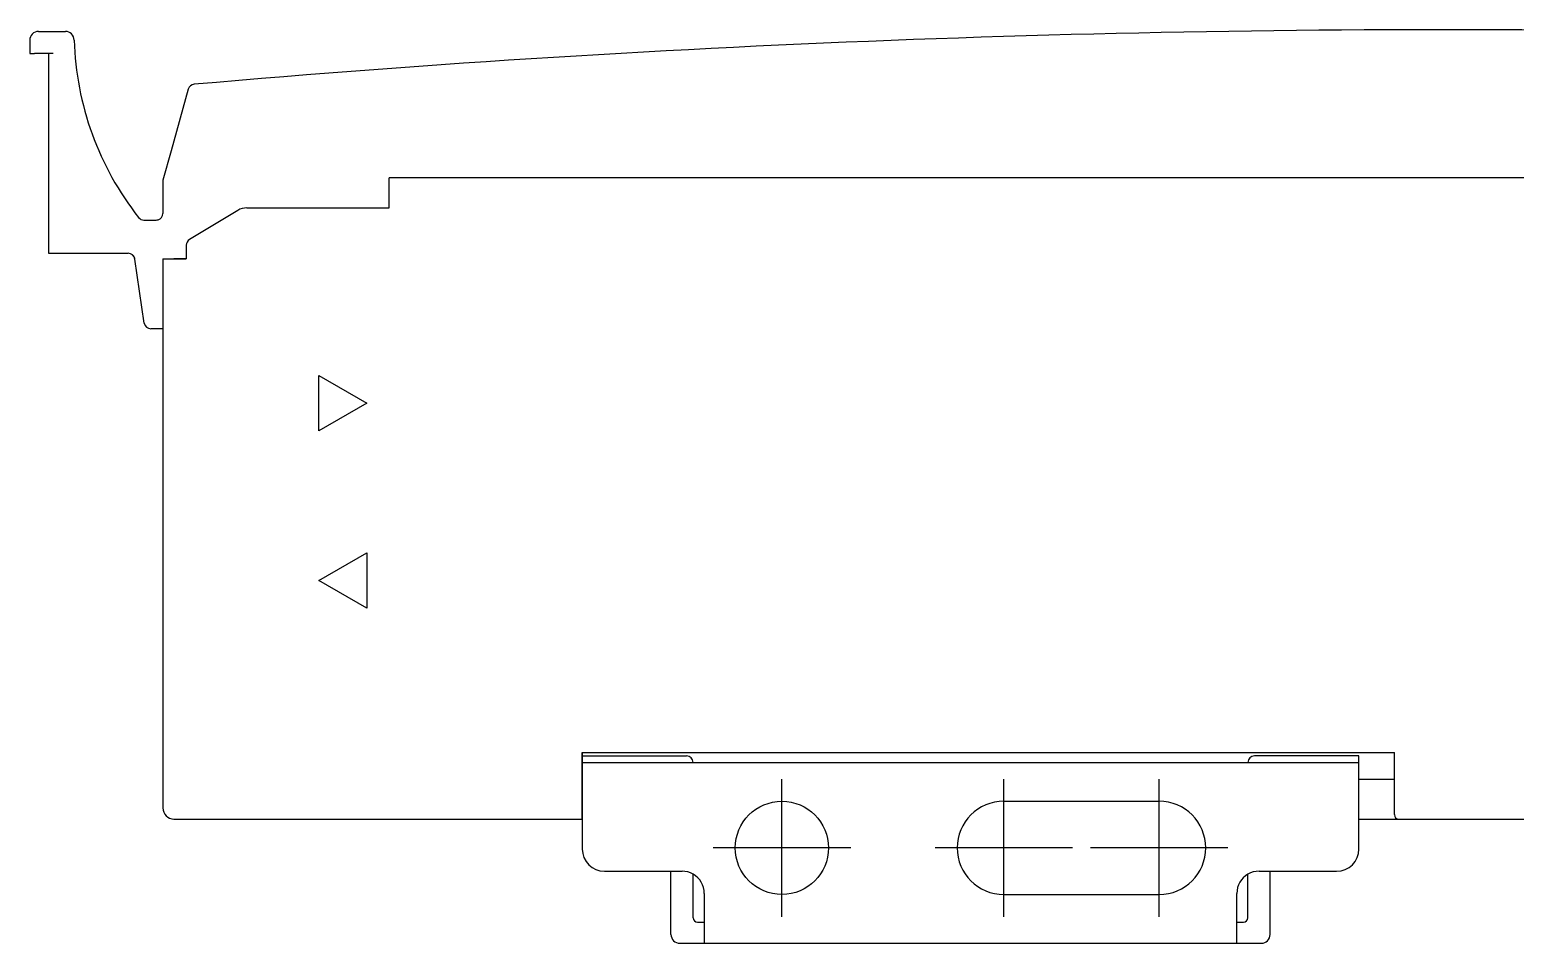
# Model space of a CAD drawing. Header units: millimetres. Extents: x 1 to 181, y 0 to 117.
# Drawn here: x 74 to 140.9, y 34.4 to 75.6 of the extents above; entities that cross this region are included whole.
import ezdxf

# ---------------------------------------------------------------- set-up
doc = ezdxf.new("R2010")
doc.units = ezdxf.units.MM
doc.linetypes.add('CENTER', pattern=[50.8, 31.75, -6.35, 6.35, -6.35])
doc.layers.add('CENTER', color=1, linetype='CENTER')

msp = doc.modelspace()

# ---------------------------------------------------------------- linework, layer by layer
at = {"color": 7, "linetype": 'Continuous', "lineweight": -3}
for p, q in [((74, 75.1), (74, 74.5)), ((74.4, 75.5), (75.606, 75.5)), ((74, 74.5), (74.214, 74.5)), ((74.848, 74.5), (74.214, 74.5)), ((75.062, 74.5), (74.848, 74.5)), ((74.848, 74.5), (74.848, 65.5)), ((81.144, 72.9), (80.369, 70.121)), ((80.369, 70.121), (80, 68.8)), ((80, 68.8), (80, 68.8)), ((80, 68.8), (80, 67.3)), ((148.3, 68.9), (90.2, 68.9)), ((90.2, 68.25), (90.2, 68.9)), ((90.2, 67.55), (90.2, 68.25)), ((79.144, 67), (79.7, 67)), ((83.375, 67.435), (81.195, 66.119)), ((83.788, 67.55), (90.2, 67.55)), ((81.05, 65.863), (81.05, 65.25)), ((74.848, 65.5), (75.062, 65.5)), ((75, 65.5), (75.214, 65.5)), ((75.062, 65.5), (78.441, 65.5)), ((75.214, 65.5), (78.441, 65.5)), ((78.738, 65.244), (78.732, 65.273)), ((79.162, 62.356), (78.738, 65.244)), ((79.162, 62.356), (78.738, 65.244)), ((80, 65.25), (80.5, 65.25)), ((80, 65.25), (80, 40.5)), ((80, 65.25), (80.5, 65.25)), ((81.05, 65.25), (80.5, 65.25)), ((80.5, 65.25), (81.05, 65.25)), ((80, 62.1), (79.459, 62.1)), ((80, 62.1), (79.459, 62.1)), ((87.035, 60), (89.2, 58.75)), ((87.035, 57.5), (87.035, 60)), ((89.2, 58.75), (87.035, 57.5)), ((87.035, 50.75), (89.2, 52)), ((89.2, 52), (89.2, 49.5)), ((89.2, 49.5), (87.035, 50.75)), ((98.9, 43), (100.77, 43)), ((98.9, 41.8), (98.9, 43)), ((98.9, 42.95), (98.9, 38.65)), ((98.9, 42.85), (103.6, 42.85)), ((100.77, 43), (102.23, 43)), ((102.23, 43), (134.947, 43)), ((133.9, 42.85), (129.2, 42.85)), ((133.9, 38.65), (133.9, 42.85)), ((134.947, 43), (135.5, 43)), ((135.5, 40.5), (135.5, 43)), ((98.9, 42.55), (133.9, 42.55)), ((98.9, 40.5), (98.9, 41.8)), ((133.9, 41.8), (135.5, 41.8)), ((98.9, 40), (98.9, 40.5)), ((117.9, 40.8), (124.9, 40.8)), ((135.5, 40.2), (135.5, 40.5)), ((80.5, 40), (98.9, 40)), ((133.9, 40), (145.651, 40)), ((99.9, 37.65), (103.4, 37.65)), ((102.9, 34.8), (102.9, 37.65)), ((103.9, 35.55), (103.9, 37.516)), ((128.9, 35.55), (128.9, 37.516)), ((129.4, 37.65), (132.9, 37.65)), ((129.9, 34.8), (129.9, 37.65)), ((104.4, 36.65), (104.4, 34.4)), ((117.9, 36.6), (124.9, 36.6)), ((128.4, 34.4), (128.4, 36.65)), ((104.1, 35.35), (104.4, 35.35)), ((128.4, 35.35), (128.7, 35.35)), ((103.3, 34.4), (129.5, 34.4))]:
    msp.add_line(p, q, dxfattribs=at)
msp.add_circle((107.9, 38.7), 2.1, dxfattribs=at)
for centre, radius, start, end in [((74.4, 75.1), 0.4, 90, 179.99993), ((75.606, 75.1), 0.4, 1.64408, 90), ((89.542, 75.5), 13.542, 181.6441, 218.26193), ((137.922, -574.42), 650, 89.259807, 94.987986), ((81.433, 72.819), 0.3, 94.98799, 164.40719), ((79.144, 67.3), 0.3, 218.26188, 269.99998), ((79.7, 67.3), 0.3, 269.99996, 286.69906), ((79.7, 67.3), 0.3, 286.69906, 0), ((83.788, 66.75), 0.8, 90, 121.10881), ((81.35, 65.863), 0.3, 121.10881, 180), ((78.441, 65.2), 0.3, 8.36589, 90), ((78.441, 65.2), 0.3, 14.15591, 90), ((79.459, 62.4), 0.3, 188.36589, 270), ((79.459, 62.4), 0.3, 188.36589, 270), ((103.6, 42.55), 0.3, 0, 90), ((129.2, 42.55), 0.3, 90, 180), ((80.5, 40.5), 0.5, 180, 270), ((117.9, 38.7), 2.1, 90, 270), ((124.9, 38.7), 2.1, 270, 90), ((135.7, 40.2), 0.2, 180, 270), ((99.9, 38.65), 1, 180, 270), ((132.9, 38.65), 1, 270, 0), ((103.4, 36.65), 1, 60, 90), ((103.4, 36.65), 1, 0, 60), ((129.4, 36.65), 1, 120, 180), ((129.4, 36.65), 1, 90, 120), ((104.1, 35.55), 0.2, 180, 270), ((128.7, 35.55), 0.2, 270, 0), ((103.3, 34.8), 0.4, 180, 270), ((129.5, 34.8), 0.4, 270, 0)]:
    msp.add_arc(centre, radius, start, end, dxfattribs=at)
at = {"layer": 'CENTER', "color": 1, "linetype": 'CENTER', "lineweight": -3}
for p, q in [((107.9, 35.6), (107.9, 41.8)), ((117.9, 35.6), (117.9, 41.8)), ((124.9, 35.6), (124.9, 41.8)), ((111, 38.7), (104.8, 38.7)), ((121, 38.7), (114.8, 38.7)), ((128, 38.7), (121.8, 38.7))]:
    msp.add_line(p, q, dxfattribs=at)

doc.saveas('drawing.dxf')
